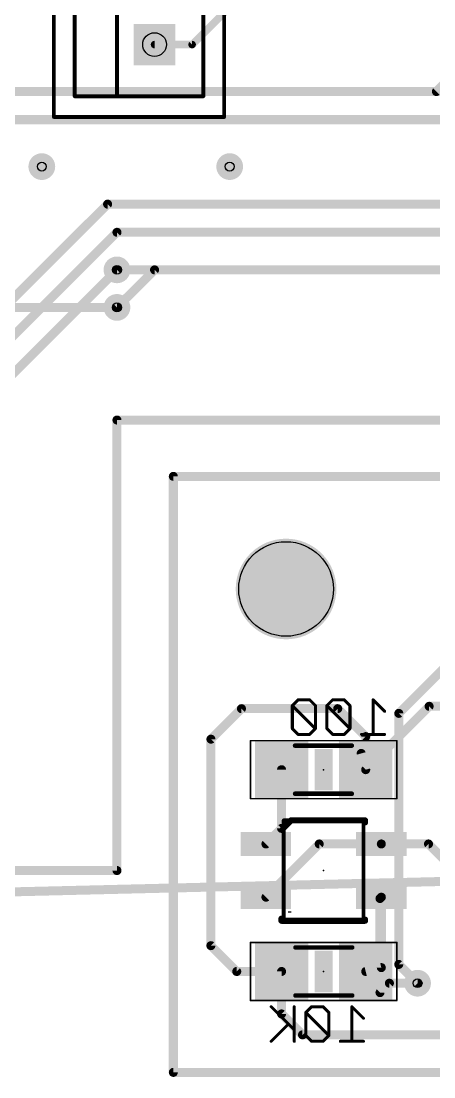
# Model space of a CAD drawing. Extents: x -1 to 156, y 2 to 108.
# Drawn here: x 74.23 to 88.18, y 1.91 to 37.62 of the extents above; entities that cross this region are included whole.
import ezdxf

# ---------------------------------------------------------------- set-up
doc = ezdxf.new("R2010")
doc.units = 0
for name, color, linetype in [('1', 22, 'CONTINUOUS'), ('16', 175, 'CONTINUOUS'), ('17', 82, 'CONTINUOUS'), ('18', 82, 'CONTINUOUS'), ('20', 7, 'CONTINUOUS'), ('21', 253, 'CONTINUOUS'), ('22', 253, 'CONTINUOUS'), ('24', 7, 'CONTINUOUS'), ('28', 253, 'CONTINUOUS'), ('29', 253, 'CONTINUOUS'), ('30', 253, 'CONTINUOUS'), ('32', 253, 'CONTINUOUS'), ('36', 253, 'CONTINUOUS'), ('40', 175, 'CONTINUOUS'), ('44', 253, 'CONTINUOUS'), ('46', 140, 'CONTINUOUS'), ('52', 253, 'CONTINUOUS')]:
    doc.layers.add(name, color=color, linetype=linetype)

# ---------------------------------------------------------------- blocks, each defined once
blk = doc.blocks.new('RECT')
blk.add_solid([(-0.5, -0.5), (0.5, -0.5), (-0.5, 0.5), (0.5, 0.5)])
blk = doc.blocks.new('SQUAREP')
blk.add_solid([(-0.5, -0.5), (0.5, -0.5), (-0.5, 0.5), (0.5, 0.5)])
blk = doc.blocks.new('ROUNDV')
at = {"const_width": 0.5}
blk.add_lwpolyline([(0, -0.25, 1), (0, 0.25, 1), (0, -0.25)], format="xyb", dxfattribs=at)

msp = doc.modelspace()

# ---------------------------------------------------------------- linework, layer by layer
at = {"layer": '1'}
for points, const_width in [([(80.01, 36.83), (82.55, 39.37)], 0.254), ([(78.74, 36.83), (80.01, 36.83)], 0.254), ([(91.1225, 35.2425), (68.8975, 35.2425)], 0.3048), ([(68.58, 34.29), (91.44, 34.29)], 0.3048), ([(77.1525, 31.4325), (72.39, 26.67)], 0.3048), ([(100.0125, 31.4325), (77.1525, 31.4325)], 0.3048), ([(77.47, 30.48), (72.39, 25.4)], 0.3048), ([(105.41, 30.48), (77.47, 30.48)], 0.3048), ([(68.58, 20.32), (77.47, 29.21)], 0.3048), ([(78.74, 29.21), (77.47, 27.94)], 0.3048), ([(105.41, 29.21), (78.74, 29.21)], 0.3048), ([(86.995, 14.2081), (88.5031, 15.7163)], 0.3048), ([(86.995, 5.715), (86.995, 14.2081)], 0.3048), ([(156.21, 10.16), (-1.27, 6.35)], 0.3048), ([(87.63, 5.08), (86.995, 5.715)], 0.3048)]:
    msp.add_lwpolyline(points, dxfattribs=dict(at, const_width=const_width))
for points, const_width in [([(78.74, 36.8935, 1), (78.74, 36.7665)], 0.127), ([(79.9651, 36.8749, 1), (80.0549, 36.7851)], 0.127), ([(80.01, 36.7665, 1), (80.01, 36.8935)], 0.127), ([(77.1525, 31.5087, 1), (77.1525, 31.3563)], 0.1524), ([(77.2064, 31.3786, 1), (77.0986, 31.4864)], 0.1524), ([(77.47, 30.5562, 1), (77.47, 30.4038)], 0.1524), ([(77.5239, 30.4261, 1), (77.4161, 30.5339)], 0.1524), ([(77.5239, 29.1561, 1), (77.4161, 29.2639)], 0.1524), ([(78.74, 29.2862, 1), (78.74, 29.1338)], 0.1524), ([(78.7939, 29.1561, 1), (78.6861, 29.2639)], 0.1524), ([(77.4161, 27.9939, 1), (77.5239, 27.8861)], 0.1524), ([(87.0712, 14.2081, 1), (86.9188, 14.2081)], 0.1524), ([(86.9411, 14.262, 1), (87.0489, 14.1542)], 0.1524), ([(87.0489, 5.7689, 1), (86.9411, 5.6611)], 0.1524), ([(86.9188, 5.715, 1), (87.0712, 5.715)], 0.1524), ([(87.5761, 5.0261, 1), (87.6839, 5.1339)], 0.1524)]:
    msp.add_lwpolyline(points, format="xyb", dxfattribs=dict(at, const_width=const_width))
at = {"layer": '16', "const_width": 0.3048}
for points in [[(88.265, 35.2425), (91.7575, 38.735)], [(65.2865, 35.2425), (88.265, 35.2425)], [(66.874, 34.29), (92.8688, 34.29)], [(92.71, 29.21), (77.47, 29.21)], [(77.47, 27.94), (70.1675, 27.94)], [(142.24, 24.13), (77.47, 24.13)], [(77.47, 24.13), (77.47, 8.89)], [(80.645, 13.335), (81.6769, 14.3669)], [(81.6769, 14.3669), (84.9313, 14.3669)], [(84.9313, 14.3669), (85.877, 13.4211)], [(85.877, 12.3031), (88.0201, 14.4463)], [(88.0201, 14.4463), (92.71, 14.4463)], [(85.877, 13.4211), (85.877, 12.3031)], [(80.645, 6.35), (80.645, 13.335)], [(85.725, 12.852), (85.877, 12.3031)], [(83.033, 10.318), (83.033, 12.3031)], [(82.505, 9.79), (83.033, 10.318)], [(82.505, 7.99), (84.305, 9.79)], [(84.305, 9.79), (86.405, 9.79)], [(88, 9.79), (86.405, 9.79)], [(89.8, 7.99), (88, 9.79)], [(77.47, 8.89), (35.56, 8.89)], [(86.405, 7.99), (86.36, 7.945)], [(86.36, 7.945), (86.36, 4.7625)], [(86.405, 5.608), (86.405, 7.99)], [(80.645, 6.35), (81.5181, 5.4769)], [(85.877, 5.4769), (86.405, 5.608)], [(81.5181, 5.4769), (83.033, 5.4769)], [(83.033, 4.0414), (83.033, 5.4769)], [(86.36, 4.7625), (86.6775, 5.08)], [(86.6775, 5.08), (87.63, 5.08)], [(83.7406, 3.3338), (83.033, 4.0414)], [(89.535, 3.3338), (83.7406, 3.3338)]]:
    msp.add_lwpolyline(points, dxfattribs=at)
at = {"layer": '16', "const_width": 0.1524}
for points in [[(88.2111, 35.2964, 1), (88.3189, 35.1886)], [(77.47, 29.2862, 1), (77.47, 29.1338)], [(77.47, 27.8638, 1), (77.47, 28.0162)], [(77.47, 24.2062, 1), (77.47, 24.0538)], [(77.5462, 24.13, 1), (77.3938, 24.13)], [(81.6769, 14.4431, 1), (81.6769, 14.2907)], [(81.7308, 14.313, 1), (81.623, 14.4208)], [(84.9851, 14.4208, 1), (84.8774, 14.313)], [(84.9313, 14.2907, 1), (84.9313, 14.4431)], [(88.0201, 14.5225, 1), (88.0201, 14.3701)], [(88.074, 14.3924, 1), (87.9662, 14.5001)], [(85.9532, 13.4211, 1), (85.8008, 13.4211)], [(80.7212, 13.335, 1), (80.5688, 13.335)], [(80.5911, 13.3889, 1), (80.6989, 13.2811)], [(85.8231, 13.3672, 1), (85.9309, 13.475)], [(85.7984, 12.8723, 1), (85.6516, 12.8317)], [(83.1092, 12.3031, 1), (82.9568, 12.3031)], [(85.8231, 12.357, 1), (85.9309, 12.2492)], [(85.8008, 12.3031, 1), (85.9532, 12.3031)], [(85.8036, 12.2828, 1), (85.9504, 12.3235)], [(82.9568, 10.318, 1), (83.1092, 10.318)], [(83.0869, 10.2641, 1), (82.9791, 10.3719)], [(82.4511, 9.8439, 1), (82.5589, 9.7361)], [(84.305, 9.8662, 1), (84.305, 9.7138)], [(84.3589, 9.7361, 1), (84.2511, 9.8439)], [(86.405, 9.8662, 1), (86.405, 9.7138)], [(86.405, 9.7138, 1), (86.405, 9.8662)], [(88.0539, 9.8439, 1), (87.9461, 9.7361)], [(88, 9.7138, 1), (88, 9.8662)], [(77.3938, 8.89, 1), (77.5462, 8.89)], [(77.47, 8.8138, 1), (77.47, 8.9662)], [(82.4511, 8.0439, 1), (82.5589, 7.9361)], [(86.4362, 7.945, 1), (86.2838, 7.945)], [(86.3061, 7.9989, 1), (86.4139, 7.8911)], [(86.4812, 7.99, 1), (86.3288, 7.99)], [(86.4589, 7.9361, 1), (86.3511, 8.0439)], [(80.6989, 6.4039, 1), (80.5911, 6.2961)], [(80.5688, 6.35, 1), (80.7212, 6.35)], [(86.4234, 5.534, 1), (86.3866, 5.682)], [(81.5181, 5.5531, 1), (81.5181, 5.4007)], [(81.4642, 5.423, 1), (81.572, 5.5308)], [(83.1092, 5.4769, 1), (82.9568, 5.4769)], [(83.033, 5.4007, 1), (83.033, 5.5531)], [(85.8586, 5.5508, 1), (85.8954, 5.4029)], [(86.3288, 5.608, 1), (86.4812, 5.608)], [(86.6775, 5.1562, 1), (86.6775, 5.0038)], [(86.7314, 5.0261, 1), (86.6236, 5.1339)], [(87.63, 5.0038, 1), (87.63, 5.1562)], [(86.3061, 4.8164, 1), (86.4139, 4.7086)], [(86.2838, 4.7625, 1), (86.4362, 4.7625)], [(83.0869, 4.0953, 1), (82.9791, 3.9875)], [(82.9568, 4.0414, 1), (83.1092, 4.0414)], [(83.7406, 3.41, 1), (83.7406, 3.2576)], [(83.6867, 3.2799, 1), (83.7945, 3.3876)]]:
    msp.add_lwpolyline(points, format="xyb", dxfattribs=at)
at = {"layer": '20', "const_width": 0.3048}
for points in [[(142.24, 24.13), (77.47, 24.13)], [(77.47, 8.89), (77.47, 24.13)], [(79.375, 22.225), (114.935, 22.225)], [(79.375, 22.225), (79.375, 2.0638)], [(35.56, 8.89), (77.47, 8.89)], [(79.375, 2.0638), (114.935, 2.0638)]]:
    msp.add_lwpolyline(points, dxfattribs=at)
at = {"layer": '20', "const_width": 0.1524}
for points in [[(77.47, 24.2062, 1), (77.47, 24.0538)], [(77.5462, 24.13, 1), (77.3938, 24.13)], [(79.375, 22.3012, 1), (79.375, 22.1488)], [(79.4512, 22.225, 1), (79.2988, 22.225)], [(77.3938, 8.89, 1), (77.5462, 8.89)], [(77.47, 8.8138, 1), (77.47, 8.9662)], [(79.375, 2.14, 1), (79.375, 1.9876)], [(79.2988, 2.0638, 1), (79.4512, 2.0638)]]:
    msp.add_lwpolyline(points, format="xyb", dxfattribs=at)
at = {"layer": '20'}
msp.add_circle((83.185, 18.415), 1.6, dxfattribs=at)
at = {"layer": '21', "const_width": 0.127}
for points in [[(75.34, 34.38), (75.34, 49.44)], [(81.09, 49.44), (81.09, 34.38)], [(76.04, 35.08), (76.04, 48.74)], [(77.47, 35.08), (77.47, 48.74)], [(80.39, 48.74), (80.39, 35.08)], [(77.47, 35.08), (76.04, 35.08)], [(80.39, 35.08), (77.47, 35.08)], [(81.09, 34.38), (75.34, 34.38)]]:
    msp.add_lwpolyline(points, dxfattribs=at)
at = {"layer": '21', "const_width": 0.0635}
for points in [[(76.04, 35.1118, 1), (76.04, 35.0482)], [(76.0083, 35.08, 1), (76.0718, 35.08)], [(77.47, 35.1118, 1), (77.47, 35.0482)], [(77.4382, 35.08, 1), (77.5018, 35.08)], [(77.47, 35.0482, 1), (77.47, 35.1118)], [(80.3582, 35.08, 1), (80.4218, 35.08)], [(80.39, 35.0482, 1), (80.39, 35.1118)], [(75.34, 34.4118, 1), (75.34, 34.3483)], [(75.3083, 34.38, 1), (75.3718, 34.38)], [(81.0583, 34.38, 1), (81.1218, 34.38)], [(81.09, 34.3483, 1), (81.09, 34.4118)]]:
    msp.add_lwpolyline(points, format="xyb", dxfattribs=at)
at = {"layer": '22', "const_width": 0.2032}
for points in [[(83.085, 10.314), (83.355, 10.59)], [(83.355, 10.59), (85.855, 10.59)], [(85.855, 10.59), (85.855, 10.517)], [(83.028, 7.263), (83.028, 7.19)], [(83.028, 7.19), (85.855, 7.19)], [(85.855, 7.19), (85.855, 7.236)]]:
    msp.add_lwpolyline(points, dxfattribs=at)
at = {"layer": '22', "const_width": 0.1016}
for points in [[(83.0487, 10.3495, 1), (83.1213, 10.2785)], [(83.355, 10.6408, 1), (83.355, 10.5392)], [(83.3913, 10.5545, 1), (83.3187, 10.6255)], [(85.9058, 10.59, 1), (85.8042, 10.59)], [(85.8042, 10.517, 1), (85.9058, 10.517)], [(85.855, 10.5392, 1), (85.855, 10.6408)], [(83.0788, 7.263, 1), (82.9772, 7.263)], [(83.028, 7.2408, 1), (83.028, 7.1392)], [(82.9772, 7.19, 1), (83.0788, 7.19)], [(85.9058, 7.236, 1), (85.8042, 7.236)], [(85.8042, 7.19, 1), (85.9058, 7.19)], [(85.855, 7.1392, 1), (85.855, 7.2408)]]:
    msp.add_lwpolyline(points, format="xyb", dxfattribs=at)
at = {"layer": '24'}
for p in [(84.455, 12.3031), (84.455, 8.89), (84.455, 5.4769)]:
    msp.add_point(p, dxfattribs=at)
at = {"layer": '28', "const_width": 0.1016}
for points in [[(83.5919, 14.6663), (83.397, 14.4714)], [(83.9817, 14.6663), (83.5919, 14.6663)], [(84.1766, 14.4714), (83.9817, 14.6663)], [(84.7613, 14.6663), (84.5664, 14.4714)], [(85.1511, 14.6663), (84.7613, 14.6663)], [(85.346, 14.4714), (85.1511, 14.6663)], [(86.5154, 14.2765), (86.1256, 14.6663)], [(86.1256, 14.6663), (86.1256, 13.4969)], [(83.397, 14.4714), (83.397, 13.6918)], [(84.1766, 13.6918), (83.397, 14.4714)], [(84.1766, 13.6918), (84.1766, 14.4714)], [(84.5664, 14.4714), (84.5664, 13.6918)], [(85.346, 13.6918), (84.5664, 14.4714)], [(85.346, 13.6918), (85.346, 14.4714)], [(83.397, 13.6918), (83.5919, 13.4969)], [(83.9817, 13.4969), (84.1766, 13.6918)], [(84.5664, 13.6918), (84.7613, 13.4969)], [(85.1511, 13.4969), (85.346, 13.6918)], [(83.5919, 13.4969), (83.9817, 13.4969)], [(84.7613, 13.4969), (85.1511, 13.4969)], [(86.5154, 13.4969), (85.7358, 13.4969)], [(83.4624, 3.5045), (82.6828, 4.2841)], [(83.4624, 4.2841), (83.4624, 3.1147)], [(84.0471, 4.2841), (83.8522, 4.0892)], [(84.4369, 4.2841), (84.0471, 4.2841)], [(84.6318, 4.0892), (84.4369, 4.2841)], [(85.8012, 3.8943), (85.4114, 4.2841)], [(85.4114, 4.2841), (85.4114, 3.1147)], [(83.8522, 4.0892), (83.8522, 3.3096)], [(84.6318, 3.3096), (83.8522, 4.0892)], [(84.6318, 3.3096), (84.6318, 4.0892)], [(83.2675, 3.6994), (82.6828, 3.1147)], [(83.8522, 3.3096), (84.0471, 3.1147)], [(84.4369, 3.1147), (84.6318, 3.3096)], [(84.0471, 3.1147), (84.4369, 3.1147)], [(85.8012, 3.1147), (85.0216, 3.1147)]]:
    msp.add_lwpolyline(points, dxfattribs=at)
at = {"layer": '28', "const_width": 0.0508}
for points in [[(83.5919, 14.6917, 1), (83.5919, 14.6409)], [(83.6099, 14.6484, 1), (83.5739, 14.6843)], [(83.9997, 14.6843, 1), (83.9637, 14.6484)], [(83.9817, 14.6409, 1), (83.9817, 14.6917)], [(84.7613, 14.6917, 1), (84.7613, 14.6409)], [(84.7793, 14.6484, 1), (84.7433, 14.6843)], [(85.1691, 14.6843, 1), (85.1331, 14.6484)], [(85.1511, 14.6409, 1), (85.1511, 14.6917)], [(86.1436, 14.6843, 1), (86.1076, 14.6484)], [(86.151, 14.6663, 1), (86.1002, 14.6663)], [(83.415, 14.4894, 1), (83.379, 14.4535)], [(83.4224, 14.4714, 1), (83.3716, 14.4714)], [(83.379, 14.4894, 1), (83.415, 14.4535)], [(84.202, 14.4714, 1), (84.1512, 14.4714)], [(84.1586, 14.4535, 1), (84.1946, 14.4894)], [(84.5844, 14.4894, 1), (84.5484, 14.4535)], [(84.5918, 14.4714, 1), (84.541, 14.4714)], [(84.5484, 14.4894, 1), (84.5844, 14.4535)], [(85.3714, 14.4714, 1), (85.3206, 14.4714)], [(85.328, 14.4535, 1), (85.364, 14.4894)], [(86.4974, 14.2586, 1), (86.5334, 14.2945)], [(83.415, 13.7098, 1), (83.379, 13.6739)], [(83.3716, 13.6918, 1), (83.4224, 13.6918)], [(84.1512, 13.6918, 1), (84.202, 13.6918)], [(84.1946, 13.6739, 1), (84.1586, 13.7098)], [(84.1586, 13.6739, 1), (84.1946, 13.7098)], [(84.5844, 13.7098, 1), (84.5484, 13.6739)], [(84.541, 13.6918, 1), (84.5918, 13.6918)], [(85.3206, 13.6918, 1), (85.3714, 13.6918)], [(85.364, 13.6739, 1), (85.328, 13.7098)], [(85.328, 13.6739, 1), (85.364, 13.7098)], [(83.5919, 13.5223, 1), (83.5919, 13.4715)], [(83.5739, 13.479, 1), (83.6099, 13.5149)], [(83.9637, 13.5149, 1), (83.9997, 13.479)], [(83.9817, 13.4715, 1), (83.9817, 13.5223)], [(84.7613, 13.5223, 1), (84.7613, 13.4715)], [(84.7433, 13.479, 1), (84.7793, 13.5149)], [(85.1331, 13.5149, 1), (85.1691, 13.479)], [(85.1511, 13.4715, 1), (85.1511, 13.5223)], [(85.7358, 13.5223, 1), (85.7358, 13.4715)], [(86.1002, 13.4969, 1), (86.151, 13.4969)], [(86.5154, 13.4715, 1), (86.5154, 13.5223)], [(82.7008, 4.302, 1), (82.6648, 4.2661)], [(83.4878, 4.2841, 1), (83.437, 4.2841)], [(84.0471, 4.3095, 1), (84.0471, 4.2587)], [(84.0651, 4.2661, 1), (84.0291, 4.302)], [(84.4549, 4.302, 1), (84.4189, 4.2661)], [(84.4369, 4.2587, 1), (84.4369, 4.3095)], [(85.4294, 4.302, 1), (85.3934, 4.2661)], [(85.4368, 4.2841, 1), (85.386, 4.2841)], [(83.8776, 4.0892, 1), (83.8268, 4.0892)], [(83.8702, 4.1071, 1), (83.8342, 4.0712)], [(83.8342, 4.1071, 1), (83.8702, 4.0712)], [(84.6572, 4.0892, 1), (84.6064, 4.0892)], [(84.6138, 4.0712, 1), (84.6498, 4.1071)], [(85.7832, 3.8763, 1), (85.8192, 3.9122)], [(83.2855, 3.6814, 1), (83.2495, 3.7173)], [(83.4444, 3.4865, 1), (83.4804, 3.5224)], [(83.8702, 3.3275, 1), (83.8342, 3.2916)], [(83.8268, 3.3096, 1), (83.8776, 3.3096)], [(84.6064, 3.3096, 1), (84.6572, 3.3096)], [(84.6498, 3.2916, 1), (84.6138, 3.3275)], [(84.6138, 3.2916, 1), (84.6498, 3.3275)], [(82.6648, 3.1326, 1), (82.7008, 3.0967)], [(83.437, 3.1147, 1), (83.4878, 3.1147)], [(84.0471, 3.1401, 1), (84.0471, 3.0893)], [(84.0291, 3.0967, 1), (84.0651, 3.1326)], [(84.4189, 3.1326, 1), (84.4549, 3.0967)], [(84.4369, 3.0893, 1), (84.4369, 3.1401)], [(85.0216, 3.1401, 1), (85.0216, 3.0893)], [(85.386, 3.1147, 1), (85.4368, 3.1147)], [(85.8012, 3.0893, 1), (85.8012, 3.1401)]]:
    msp.add_lwpolyline(points, format="xyb", dxfattribs=at)
at = {"layer": '29', "const_width": 1.7016}
msp.add_lwpolyline([(83.185, 17.5642, 1), (83.185, 19.2658, 1), (83.185, 17.5642)], format="xyb", dxfattribs=at)
at = {"layer": '30', "const_width": 1.7016}
msp.add_lwpolyline([(83.185, 17.5642, 1), (83.185, 19.2658, 1), (83.185, 17.5642)], format="xyb", dxfattribs=at)
at = {"layer": '40', "const_width": 0.0508}
for points in [[(86.928, 13.2861), (81.982, 13.2861)], [(81.982, 13.2861), (81.982, 11.3201)], [(86.928, 11.3201), (86.928, 13.2861)], [(81.982, 11.3201), (86.928, 11.3201)], [(86.928, 6.4599), (81.982, 6.4599)], [(81.982, 6.4599), (81.982, 4.4939)], [(86.928, 4.4939), (86.928, 6.4599)], [(81.982, 4.4939), (86.928, 4.4939)]]:
    msp.add_lwpolyline(points, dxfattribs=at)
at = {"layer": '40', "const_width": 0.0254}
for points in [[(81.982, 13.2988, 1), (81.982, 13.2734)], [(81.9947, 13.2861, 1), (81.9693, 13.2861)], [(86.9407, 13.2861, 1), (86.9153, 13.2861)], [(86.928, 13.2734, 1), (86.928, 13.2988)], [(81.982, 11.3328, 1), (81.982, 11.3074)], [(81.9693, 11.3201, 1), (81.9947, 11.3201)], [(86.9153, 11.3201, 1), (86.9407, 11.3201)], [(86.928, 11.3074, 1), (86.928, 11.3328)], [(81.982, 6.4726, 1), (81.982, 6.4472)], [(81.9947, 6.4599, 1), (81.9693, 6.4599)], [(86.9407, 6.4599, 1), (86.9153, 6.4599)], [(86.928, 6.4472, 1), (86.928, 6.4726)], [(81.982, 4.5066, 1), (81.982, 4.4812)], [(81.9693, 4.4939, 1), (81.9947, 4.4939)], [(86.9153, 4.4939, 1), (86.9407, 4.4939)], [(86.928, 4.4812, 1), (86.928, 4.5066)]]:
    msp.add_lwpolyline(points, format="xyb", dxfattribs=at)
at = {"layer": '44'}
for centre, radius in [((78.74, 36.83), 0.4), ((74.93, 32.7025), 0.15), ((81.28, 32.7025), 0.15), ((77.47, 29.21), 0.15), ((77.47, 27.94), 0.15), ((87.63, 5.08), 0.15)]:
    msp.add_circle(centre, radius, dxfattribs=at)
at = {"layer": '46'}
msp.add_line((83.255, 7.49), (83.355, 7.49), dxfattribs=at)
at = {"layer": '52'}
for points, const_width in [([(85.4075, 13.1159), (83.4898, 13.1159)], 0.1524), ([(85.4075, 11.4903), (83.4898, 11.4903)], 0.1524), ([(83.105, 7.19), (83.105, 10.59)], 0.127), ([(83.105, 10.59), (85.805, 10.59)], 0.127), ([(85.805, 10.59), (85.805, 7.19)], 0.127), ([(85.805, 7.19), (83.105, 7.19)], 0.127), ([(83.5025, 6.2897), (85.4202, 6.2897)], 0.1524), ([(83.5025, 4.6641), (85.4202, 4.6641)], 0.1524)]:
    msp.add_lwpolyline(points, dxfattribs=dict(at, const_width=const_width))
for points, const_width in [([(83.4898, 13.154, 1), (83.4898, 13.0778)], 0.0762), ([(85.4075, 13.0778, 1), (85.4075, 13.154)], 0.0762), ([(83.4898, 11.5284, 1), (83.4898, 11.4522)], 0.0762), ([(85.4075, 11.4522, 1), (85.4075, 11.5284)], 0.0762), ([(83.105, 10.6218, 1), (83.105, 10.5582)], 0.0635), ([(83.1368, 10.59, 1), (83.0733, 10.59)], 0.0635), ([(85.8368, 10.59, 1), (85.7733, 10.59)], 0.0635), ([(85.805, 10.5582, 1), (85.805, 10.6218)], 0.0635), ([(83.105, 7.2218, 1), (83.105, 7.1583)], 0.0635), ([(83.0733, 7.19, 1), (83.1368, 7.19)], 0.0635), ([(85.7733, 7.19, 1), (85.8368, 7.19)], 0.0635), ([(85.805, 7.1583, 1), (85.805, 7.2218)], 0.0635), ([(83.5025, 6.3278, 1), (83.5025, 6.2516)], 0.0762), ([(85.4202, 6.2516, 1), (85.4202, 6.3278)], 0.0762), ([(83.5025, 4.7022, 1), (83.5025, 4.626)], 0.0762), ([(85.4202, 4.626, 1), (85.4202, 4.7022)], 0.0762)]:
    msp.add_lwpolyline(points, format="xyb", dxfattribs=dict(at, const_width=const_width))

# ---------------------------------------------------------------- block references
at = {"layer": '16'}
for p, xscale, yscale in [((83.033, 12.3031), 1.6, 1.803), ((85.877, 12.3031), 1.6, 1.803), ((82.505, 9.79), 1.5, 0.6), ((86.405, 9.79), 1.5, 0.6), ((82.505, 7.99), 1.5, 0.6), ((86.405, 7.99), 1.5, 0.6)]:
    msp.add_blockref('RECT', p, dxfattribs=dict(at, xscale=xscale, yscale=yscale))
at = {"layer": '16', "xscale": 1.6, "yscale": 1.803, "rotation": 180}
for p in [(83.033, 5.4769), (85.877, 5.4769)]:
    msp.add_blockref('RECT', p, dxfattribs=at)
at = {"layer": '17', "xscale": 1.2, "yscale": 1.2, "rotation": 90}
msp.add_blockref('SQUAREP', (78.74, 36.83), dxfattribs=at)
msp.add_blockref('SQUAREP', (78.74, 36.83), dxfattribs=at)
at = {"layer": '18', "xscale": 0.7, "yscale": 0.7}
for p in [(74.93, 32.7025), (74.93, 32.7025), (81.28, 32.7025), (81.28, 32.7025), (77.47, 29.21), (77.47, 29.21), (77.47, 27.94), (77.47, 27.94), (87.63, 5.08), (87.63, 5.08)]:
    msp.add_blockref('ROUNDV', p, dxfattribs=at)
at = {"layer": '29', "xscale": 1.4032, "yscale": 1.4032, "rotation": 90}
msp.add_blockref('SQUAREP', (78.74, 36.83), dxfattribs=at)
at = {"layer": '29', "xscale": 0.9032, "yscale": 0.9032}
for p in [(74.93, 32.7025), (81.28, 32.7025), (77.47, 29.21), (77.47, 27.94), (87.63, 5.08)]:
    msp.add_blockref('ROUNDV', p, dxfattribs=at)
at = {"layer": '30'}
for name, p, xscale, yscale, rotation in [('SQUAREP', (78.74, 36.83), 1.4032, 1.4032, 90), ('RECT', (83.033, 5.4769), 1.8032, 2.0062, 180), ('RECT', (85.877, 5.4769), 1.8032, 2.0062, 180)]:
    msp.add_blockref(name, p, dxfattribs=dict(at, xscale=xscale, yscale=yscale, rotation=rotation))
for name, p, xscale, yscale in [('ROUNDV', (74.93, 32.7025), 0.9032, 0.9032), ('ROUNDV', (81.28, 32.7025), 0.9032, 0.9032), ('ROUNDV', (77.47, 29.21), 0.9032, 0.9032), ('ROUNDV', (77.47, 27.94), 0.9032, 0.9032), ('RECT', (83.033, 12.3031), 1.8032, 2.0062), ('RECT', (85.877, 12.3031), 1.8032, 2.0062), ('RECT', (82.505, 9.79), 1.7032, 0.8032), ('RECT', (86.405, 9.79), 1.7032, 0.8032), ('RECT', (82.505, 7.99), 1.7032, 0.8032), ('RECT', (86.405, 7.99), 1.7032, 0.8032), ('ROUNDV', (87.63, 5.08), 0.9032, 0.9032)]:
    msp.add_blockref(name, p, dxfattribs=dict(at, xscale=xscale, yscale=yscale))
at = {"layer": '32'}
for p, xscale, yscale in [((83.033, 12.3031), 1.5238, 1.7268), ((85.877, 12.3031), 1.5238, 1.7268), ((82.505, 9.79), 1.4238, 0.5238), ((86.405, 9.79), 1.4238, 0.5238), ((82.505, 7.99), 1.4238, 0.5238), ((86.405, 7.99), 1.4238, 0.5238)]:
    msp.add_blockref('RECT', p, dxfattribs=dict(at, xscale=xscale, yscale=yscale))
at = {"layer": '32', "xscale": 1.5238, "yscale": 1.7268, "rotation": 180}
for p in [(83.033, 5.4769), (85.877, 5.4769)]:
    msp.add_blockref('RECT', p, dxfattribs=at)
at = {"layer": '36', "xscale": 0.6, "yscale": 1.4}
msp.add_blockref('RECT', (84.455, 12.3031), dxfattribs=at)
at = {"layer": '36', "xscale": 0.6, "yscale": 1.4, "rotation": 180}
msp.add_blockref('RECT', (84.455, 5.4769), dxfattribs=at)
at = {"layer": '52', "xscale": 0.7366, "yscale": 1.7526}
for p in [(83.1342, 12.3031), (85.7758, 12.3031)]:
    msp.add_blockref('RECT', p, dxfattribs=at)
at = {"layer": '52', "xscale": 0.7366, "yscale": 1.7526, "rotation": 180}
for p in [(83.1342, 5.4769), (85.7758, 5.4769)]:
    msp.add_blockref('RECT', p, dxfattribs=at)

doc.saveas('drawing.dxf')
